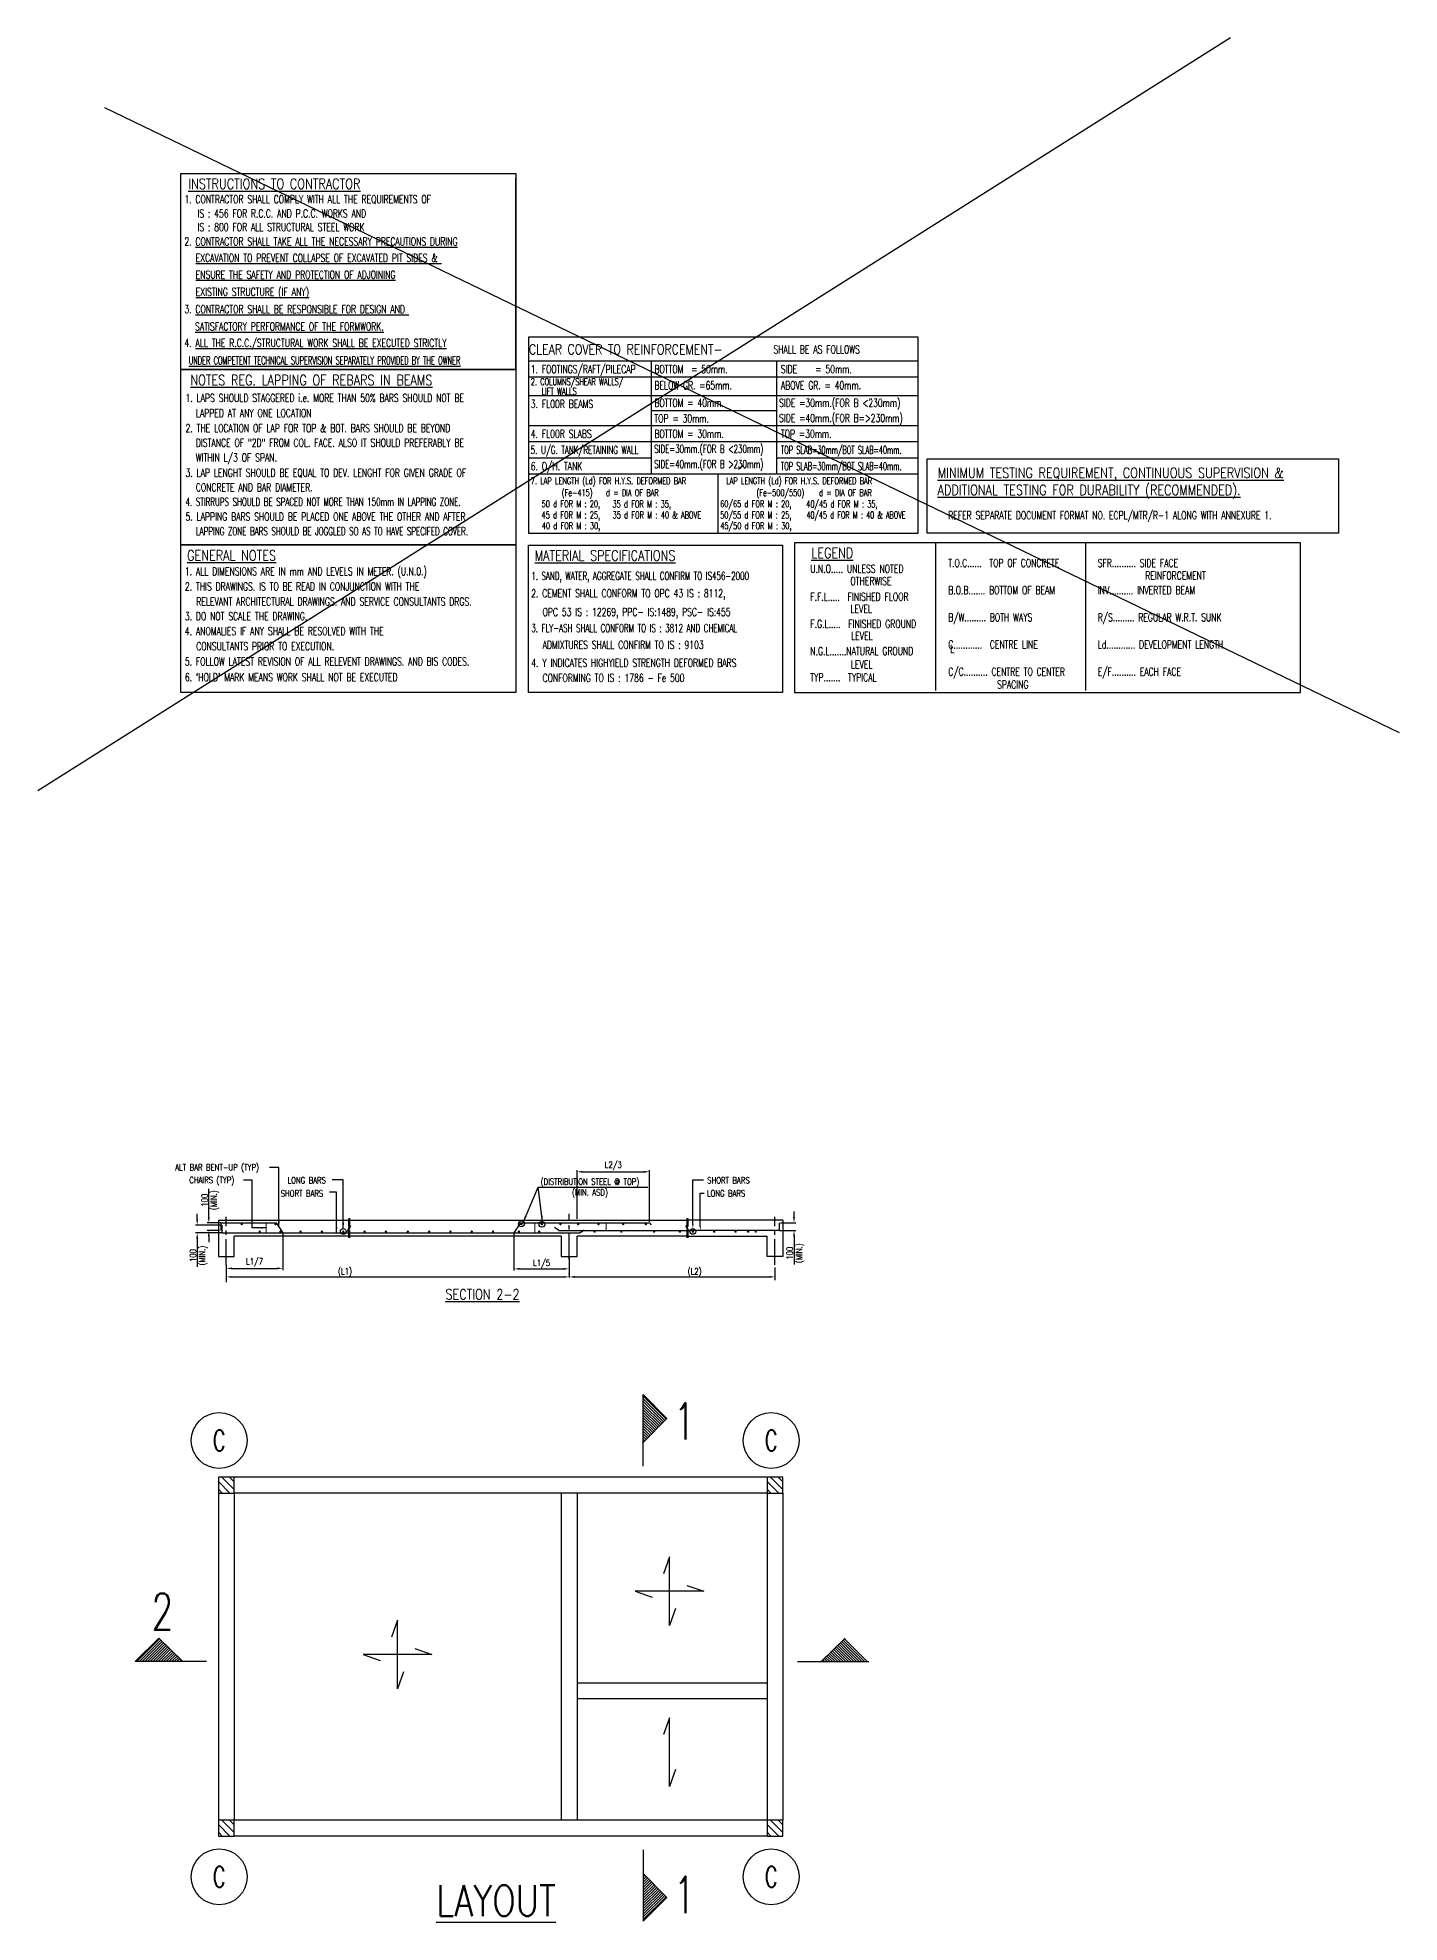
# Model space of a CAD drawing. Extents: x 324505 to 1272425, y -526289 to -156124.
# Drawn here: x 475578 to 535136, y -254843 to -172428 of the extents above; entities that cross this region are included whole.
import ezdxf
from ezdxf.enums import TextEntityAlignment as Align
from ezdxf.lldxf.tags import DXFTag

# ---------------------------------------------------------------- set-up
doc = ezdxf.new("R2010")
doc.units = 0
doc.header["$LTSCALE"] = 500
doc.header["$MEASUREMENT"] = 0
doc.header["$PDMODE"] = 35
doc.header["$PDSIZE"] = -15
doc.linetypes.add('CENTER2', pattern=[1.125, 0.75, -0.125, 0.125, -0.125])
doc.linetypes.add('HIDDEN2', pattern=[0.1875, 0.125, -0.0625])
doc.layers.get('DEFPOINTS').update_dxf_attribs({"color": 4})
for name, color, linetype in [('CENTERLINE', 8, 'CENTER2'), ('DIM', 5, 'Continuous'), ('DIM1', 5, 'Continuous'), ('dimention', 7, 'Continuous'), ('hat', 8, 'Continuous'), ('NO. SECTION', 1, 'Continuous'), ('note t', 2, 'Continuous'), ('notes', 1, 'Continuous'), ('S-BEAM INNER', 4, 'HIDDEN2'), ('S-COLUMN', 1, 'Continuous'), ('S-COLUMN CIRCLE', 9, 'Continuous'), ('S-COLUMN HATCH', 8, 'Continuous'), ('S-COLUMN NO', 2, 'Continuous'), ('S-CONCRET LINE', 4, 'Continuous'), ('S-REINFORCEMENT', 6, 'Continuous'), ('S-SLAB MARK', 3, 'Continuous'), ('S-TEXT-1', 4, 'Continuous'), ('S-TITLE', 6, 'Continuous'), ('TEXT1', 2, 'Continuous'), ('TITLE', 4, 'Continuous'), ('TXT', 4, 'Continuous')]:
    doc.layers.add(name, color=color, linetype=linetype)
doc.layers.add('HEADING-TXT', color=1, linetype='Continuous', lineweight=25)
doc.layers.add('LINE', color=253, linetype='Continuous', lineweight=18)
doc.styles.add('D', font='simplex.shx', dxfattribs={"height": 200})
doc.styles.add('ROMANS', font='simplex.shx', dxfattribs={"width": 0.8, "height": 275, "bigfont": 'bigfont.shx'})
tags = doc.linetypes.add('HIDDEN', pattern=[0.375, 0.25, -0.125]).pattern_tags.tags
tags[6:7] = [DXFTag(74, 4), DXFTag(75, 0), DXFTag(340, '0'), DXFTag(46, 1.0), DXFTag(50, 0.0), DXFTag(44, 0.0), DXFTag(45, 0.0)]
tags[4:5] = [DXFTag(74, 4), DXFTag(75, 0), DXFTag(340, '0'), DXFTag(46, 1.0), DXFTag(50, 0.0), DXFTag(44, 0.0), DXFTag(45, 0.0)]
doc.dimstyles.new('5', dxfattribs={"dimtxt": 250, "dimasz": 250, "dimexe": 60, "dimexo": 60, "dimgap": 150, "dimtad": 1, "dimdec": 0, "dimlfac": 0.2, "dimzin": 0, "dimdsep": 46, "dimtxsty": 'ROMANS', "dimcen": -250, "dimclrd": 5, "dimclre": 5, "dimclrt": 4, "dimadec": 0, "dimazin": 0, "dimtfac": 1, "dimtdec": 0, "dimtix": 1, "dimtofl": 0, "dimtmove": 2, "dimatfit": 3, "dimfxl": 0, "dimtolj": 1, "dimtzin": 0, "dimarcsym": 0})
doc.dimstyles.new('Copy(2) of Standard', dxfattribs={"dimtxt": 300, "dimasz": 250, "dimexe": 75, "dimexo": 50, "dimgap": 50, "dimtad": 1, "dimdec": 0, "dimrnd": 5, "dimzin": 0, "dimdsep": 46, "dimtxsty": 'ROMANS', "dimcen": 0, "dimclrd": 5, "dimclre": 5, "dimclrt": 4, "dimadec": 0, "dimazin": 0, "dimtfac": 1, "dimtdec": 0, "dimtofl": 0, "dimtmove": 0, "dimatfit": 3, "dimfxl": 0, "dimtolj": 1, "dimtzin": 0, "dimarcsym": 0})
doc.dimstyles.new('dim100', dxfattribs={"dimtxt": 250, "dimasz": 250, "dimexe": 200, "dimexo": 200, "dimgap": 100, "dimtad": 1, "dimdec": 0, "dimzin": 0, "dimdsep": 46, "dimtxsty": 'ROMANS', "dimcen": 0, "dimclrd": 5, "dimclre": 5, "dimclrt": 4, "dimadec": 0, "dimazin": 0, "dimtfac": 1, "dimtdec": 0, "dimtix": 1, "dimtofl": 0, "dimtmove": 2, "dimatfit": 3, "dimfxl": 0, "dimtolj": 1, "dimtzin": 0, "dimlwd": -1, "dimlwe": -1, "dimarcsym": 0})
doc.dimstyles.new('INT1', dxfattribs={"dimtxt": 250, "dimasz": 250, "dimexe": 150, "dimexo": 60, "dimgap": 75, "dimtad": 1, "dimdec": 0, "dimzin": 0, "dimdsep": 46, "dimtxsty": 'ROMANS', "dimcen": -250, "dimclrd": 5, "dimclre": 5, "dimclrt": 4, "dimadec": 0, "dimazin": 0, "dimtfac": 1, "dimtdec": 0, "dimtix": 1, "dimtofl": 0, "dimtmove": 2, "dimatfit": 3, "dimfxl": 0, "dimtolj": 1, "dimtzin": 0, "dimarcsym": 0})

# ---------------------------------------------------------------- blocks, each defined once
blk = doc.blocks.new('*D1198')
at = {"layer": 'DEFPOINTS', "color": 0}
for p in [(507826, -226058), (507826, -226619), (498826, -226649)]:
    blk.add_point(p, dxfattribs=at)
at = {"layer": 'DIM', "color": 5, "lineweight": -2}
for p, q in [((498826, -226499), (498826, -226469)), ((499076, -226619), (507576, -226619)), ((507826, -226208), (507826, -226769))]:
    blk.add_line(p, q, dxfattribs=at)
at = {"layer": 'DIM', "color": 5}
for points in [[(499076, -226577), (499076, -226661), (498826, -226619)], [(507576, -226661), (507576, -226577), (507826, -226619)]]:
    blk.add_solid(points, dxfattribs=at)
blk = doc.blocks.new('*D1199')
at = {"layer": 'DEFPOINTS', "color": 0}
for p in [(502340, -222024), (499171, -224131), (502340, -224259)]:
    blk.add_point(p, dxfattribs=at)
at = {"layer": 'TXT', "color": 5, "linetype": 'ByBlock', "lineweight": -2}
for p, q in [((499171, -224081), (499171, -221949)), ((502340, -224209), (502340, -221949))]:
    blk.add_line(p, q, dxfattribs=at)
at = {"layer": 'TXT', "color": 5, "lineweight": -2}
blk.add_line((499421, -222024), (502090, -222024), dxfattribs=at)
at = {"layer": 'TXT', "color": 5}
for points in [[(499421, -221982), (499421, -222065), (499171, -222024)], [(502090, -222065), (502090, -221982), (502340, -222024)]]:
    blk.add_solid(points, dxfattribs=at)
at = {"layer": 'TXT', "color": 4, "insert": (500756, -221764), "char_height": 275, "attachment_point": 5, "style": 'ROMANS'}
blk.add_mtext('\\A1;{L2/3}', dxfattribs=at)
blk = doc.blocks.new('*D1200')
at = {"layer": 'DEFPOINTS', "color": 0}
for p in [(496410, -224691), (498826, -225721), (498826, -226268)]:
    blk.add_point(p, dxfattribs=at)
at = {"layer": 'DIM', "color": 5, "lineweight": -2}
for p, q in [((496410, -224741), (496410, -226343)), ((498826, -225771), (498826, -226343)), ((496660, -226268), (498576, -226268))]:
    blk.add_line(p, q, dxfattribs=at)
at = {"layer": 'DIM', "color": 5}
for points in [[(496660, -226227), (496660, -226310), (496410, -226268)], [(498576, -226310), (498576, -226227), (498826, -226268)]]:
    blk.add_solid(points, dxfattribs=at)
at = {"layer": 'DIM', "color": 4, "insert": (497618, -226049), "char_height": 275, "attachment_point": 5, "style": 'ROMANS'}
blk.add_mtext('\\A1;L1/5', dxfattribs=at)
blk = doc.blocks.new('*D1201')
at = {"layer": 'DEFPOINTS', "color": 0}
for p in [(486300, -224691), (483826, -226090), (486300, -226246)]:
    blk.add_point(p, dxfattribs=at)
at = {"layer": 'DIM', "color": 5, "lineweight": -2}
for p, q in [((486300, -224741), (486300, -226321)), ((483826, -226140), (483826, -226321)), ((484076, -226246), (486050, -226246))]:
    blk.add_line(p, q, dxfattribs=at)
at = {"layer": 'DIM', "color": 5}
for points in [[(484076, -226205), (484076, -226288), (483826, -226246)], [(486050, -226288), (486050, -226205), (486300, -226246)]]:
    blk.add_solid(points, dxfattribs=at)
at = {"layer": 'DIM', "color": 4, "insert": (485063, -225987), "char_height": 275, "attachment_point": 5, "style": 'ROMANS'}
blk.add_mtext('\\A1;{L1/7}', dxfattribs=at)
blk = doc.blocks.new('*D1202')
at = {"layer": 'DEFPOINTS', "color": 0}
for p in [(483065, -224259), (483583, -224594), (483628, -224259)]:
    blk.add_point(p, dxfattribs=at)
at = {"layer": 'TXT', "color": 5, "linetype": 'ByBlock', "lineweight": -2}
for p, q in [((483065, -224009), (483065, -222769)), ((483578, -224259), (482990, -224259)), ((483533, -224594), (482990, -224594)), ((483065, -224844), (483065, -225094))]:
    blk.add_line(p, q, dxfattribs=at)
at = {"layer": 'TXT', "color": 5}
for points in [[(483023, -224009), (483106, -224009), (483065, -224259)], [(483106, -224844), (483023, -224844), (483065, -224594)]]:
    blk.add_solid(points, dxfattribs=at)
at = {"layer": 'TXT', "color": 4, "char_height": 275, "attachment_point": 5, "rotation": 90, "style": 'ROMANS'}
for s, insert in [('\\A1;100', (482877, -223264)), ('(MIN.)', (483324, -223264))]:
    blk.add_mtext(s, dxfattribs=dict(at, insert=insert))
blk = doc.blocks.new('*D1203')
at = {"layer": 'DEFPOINTS', "color": 0}
for p in [(482556, -224691), (483635, -224356), (483680, -224691)]:
    blk.add_point(p, dxfattribs=at)
at = {"layer": 'DIM', "color": 5, "lineweight": -2}
for p, q in [((482556, -224106), (482556, -223856)), ((483585, -224356), (482481, -224356)), ((483630, -224691), (482481, -224691)), ((482556, -224941), (482556, -226181))]:
    blk.add_line(p, q, dxfattribs=at)
at = {"layer": 'DIM', "color": 5}
for points in [[(482515, -224106), (482598, -224106), (482556, -224356)], [(482598, -224941), (482515, -224941), (482556, -224691)]]:
    blk.add_solid(points, dxfattribs=at)
at = {"layer": 'DIM', "color": 4, "char_height": 275, "attachment_point": 5, "rotation": 90, "style": 'ROMANS'}
for s, insert in [('\\A1;100', (482369, -225686)), ('(MIN.)', (482816, -225686))]:
    blk.add_mtext(s, dxfattribs=dict(at, insert=insert))
blk = doc.blocks.new('*D1204')
at = {"layer": 'DEFPOINTS', "color": 0}
for p in [(507972, -224588), (508018, -224253), (508660, -224588)]:
    blk.add_point(p, dxfattribs=at)
at = {"layer": 'DIM', "color": 5, "lineweight": -2}
for p, q in [((508660, -224003), (508660, -223753)), ((508022, -224588), (508735, -224588)), ((508068, -224253), (508735, -224253)), ((508660, -224838), (508660, -226078))]:
    blk.add_line(p, q, dxfattribs=at)
at = {"layer": 'DIM', "color": 5}
for points in [[(508618, -224003), (508702, -224003), (508660, -224253)], [(508702, -224838), (508618, -224838), (508660, -224588)]]:
    blk.add_solid(points, dxfattribs=at)
at = {"layer": 'DIM', "color": 4, "char_height": 275, "attachment_point": 5, "rotation": 90, "style": 'ROMANS'}
for s, insert in [('\\A1;100', (508473, -225583)), ('(MIN.)', (508920, -225583))]:
    blk.add_mtext(s, dxfattribs=dict(at, insert=insert))

msp = doc.modelspace()

# ---------------------------------------------------------------- hatches: boundary and pattern name
at = {"layer": 'NO. SECTION', "ltscale": 5}
h = msp.add_hatch(dxfattribs=at)
h.set_pattern_fill('ANSI31', color=256, scale=662.042741, angle=90, style=0)
h.set_pattern_definition([(315, (495002.66, 43930.205), (58.516864, 58.516864), [])])
h.paths.add_polyline_path([(503090.109, -232811.904), (502064.332, -231767.942), (502064.332, -233855.867)])
h = msp.add_hatch(dxfattribs=at)
h.set_pattern_fill('ANSI31', color=256, scale=662.042741, angle=180, style=0)
h.set_pattern_definition([(45, (204138.03, -250503.87), (-58.516864, 58.516864), [])])
h.paths.add_polyline_path([(480880.138, -242416.421), (479836.175, -243442.197), (481924.1, -243442.197)])
h = msp.add_hatch(dxfattribs=at)
h.set_pattern_fill('ANSI31', color=256, scale=662.042741, angle=360, style=0)
h.set_pattern_definition([(135, (787636.6, -250503.87), (58.516864, 58.516864), [])])
h.paths.add_polyline_path([(510894.489, -242416.421), (511938.452, -243442.197), (509850.526, -243442.197)])
h = msp.add_hatch(dxfattribs=at)
h.set_pattern_fill('ANSI31', color=256, scale=662.042741, angle=270, style=0)
h.set_pattern_definition([(45, (495002.66, -530498.13), (58.516864, -58.516864), [])])
h.paths.add_polyline_path([(503090.109, -253756.019), (502064.332, -254799.982), (502064.332, -252712.056)])
at = {"layer": 'S-COLUMN HATCH'}
h = msp.add_hatch(dxfattribs=at)
h.set_pattern_fill('ANSI31', color=256, scale=75, angle=270, style=0)
h.set_pattern_definition([(315, (409878.6, 3388.93), (168.3798, 168.3798), [])])
h.paths.add_polyline_path([(483481.457, -236070.557), (483481.457, -235380.557), (484171.457, -235380.557), (484171.457, -236070.557)])
h = msp.add_hatch(dxfattribs=at)
h.set_pattern_fill('ANSI31', color=256, scale=75, angle=270, style=0)
h.set_pattern_definition([(315, (433878.6, 3388.93), (168.3798, 168.3798), [])])
h.paths.add_polyline_path([(507481.457, -236070.557), (507481.457, -235380.557), (508171.457, -235380.557), (508171.457, -236070.557)])
h = msp.add_hatch(dxfattribs=at)
h.set_pattern_fill('ANSI31', color=256, scale=75, angle=270, style=0)
h.set_pattern_definition([(315, (409878.6, -11611.07), (168.3798, 168.3798), [])])
h.paths.add_polyline_path([(483481.457, -251070.557), (483481.457, -250380.557), (484171.457, -250380.557), (484171.457, -251070.557)])
h = msp.add_hatch(dxfattribs=at)
h.set_pattern_fill('ANSI31', color=256, scale=75, angle=270, style=0)
h.set_pattern_definition([(315, (433878.6, -11611.07), (168.3798, 168.3798), [])])
h.paths.add_polyline_path([(507481.457, -251070.557), (507481.457, -250380.557), (508171.457, -250380.557), (508171.457, -251070.557)])

# ---------------------------------------------------------------- linework, layer by layer
at = {"layer": 'CENTERLINE', "ltscale": 3}
for p, q in [((483826.457, -226094.108, 0), (483826.457, -223989.385, 0)), ((498826.457, -225861.183, 0), (498826.457, -223863.901, 0)), ((507826.457, -226094.108, 0), (507826.457, -223989.385, 0))]:
    msp.add_line(p, q, dxfattribs=at)
at = {"layer": 'DIM', "color": 5}
for p, q in [((504234.522, -222369.469, 0), (504704.692, -222369.469, 0)), ((504559.901, -222962.106, 0), (504727.46, -222962.106, 0))]:
    msp.add_line(p, q, dxfattribs=at)
at = {"layer": 'DIM'}
for p, q in [((504234.522, -224323.136, 0), (504234.522, -222369.469, 0)), ((504559.901, -224405.091, 0), (504559.901, -222962.106, 0)), ((484052.385, -226619.025, 0), (498600.529, -226619.025, 0)), ((498826.457, -226108.76, 0), (498826.457, -226649.11, 0))]:
    msp.add_line(p, q, dxfattribs=at)
at = {"layer": 'DIM', "color": 8, "elevation": 0}
for points in [[(489166.846, -224057.76), (489166.846, -224410.848), (489207.516, -224410.848), (489127.824, -224616.536), (489166.846, -224616.536), (489166.846, -224913.76)], [(489213.346, -224057.711), (489213.346, -224381.348), (489254.016, -224381.348), (489174.324, -224587.036), (489213.346, -224587.036), (489213.346, -224913.527)], [(503965.746, -224057.711), (503965.746, -224381.348), (503925.076, -224381.348), (504004.767, -224587.036), (503965.746, -224587.036), (503965.746, -224913.527)], [(504012.246, -224057.76), (504012.246, -224410.848), (503971.576, -224410.848), (504051.267, -224616.536), (504012.246, -224616.536), (504012.246, -224913.76)]]:
    msp.add_lwpolyline(points, dxfattribs=at)
at = {"layer": 'DIM'}
msp.add_solid([(498600.529, -226581.363, 0), (498600.529, -226656.672, 0), (498826.457, -226619.025, 0)], dxfattribs=at)
at = {"layer": 'DIM1', "color": 7}
msp.add_line((496495.263, -186933.124), (496495.263, -178559.295), dxfattribs=at)
for points in [[(481842.523, -178359.899), (496495.263, -178359.899), (496495.263, -186933.124), (481842.523, -186933.124)], [(481842.523, -186933.124), (496495.263, -186933.124), (496495.263, -194609.092), (481842.523, -194609.092)], [(514490.722, -190846.142), (532479.576, -190846.142), (532479.576, -194094.105), (514490.722, -194094.105)], [(481842.523, -194609.092), (496495.263, -194609.092), (496495.263, -201064.683), (481842.523, -201064.683)], [(497043.263, -194614.105), (508154.44, -194614.105), (508154.44, -201064.683), (497043.263, -201064.683)], [(530808.926, -194523.556), (508673.94, -194523.556), (508673.94, -201064.683), (530808.926, -201064.683)]]:
    msp.add_lwpolyline(points, close=True, dxfattribs=at)
at = {"layer": 'dimention', "color": 5, "linetype": 'ByBlock'}
msp.add_line((483826.457, -226094.108, 0), (483826.457, -226844.94, 0), dxfattribs=at)
at = {"layer": 'dimention', "color": 5}
for points in [[(504264.569, -224323.136, 0), (504204.487, -224323.136, 0), (504234.522, -224503.395, 0)], [(504589.945, -224407.577, 0), (504529.855, -224407.577, 0), (504559.901, -224587.844, 0)]]:
    msp.add_solid(points, dxfattribs=at)
at = {"layer": 'dimention', "color": 5, "linetype": 'ByBlock'}
msp.add_solid([(484052.385, -226581.363, 0), (484052.385, -226656.672, 0), (483826.457, -226619.025, 0)], dxfattribs=at)
at = {"layer": 'hat'}
for centre in [(488944.57, -224629.832, 0), (496737.792, -224296.769, 0), (497634.704, -224320.155, 0), (504234.522, -224629.832, 0)]:
    msp.add_circle(centre, 126.431, dxfattribs=at)
at = {"layer": 'LINE'}
for p, q in [((485575.825, -224259.361, 0), (485575.825, -224690.77, 0)), ((497317.251, -224259.361, 0), (497317.251, -224690.77, 0)), ((500450.465, -224259.361, 0), (500450.465, -224584.677, 0))]:
    msp.add_line(p, q, dxfattribs=at)
at = {"layer": 'NO. SECTION'}
for p, q in [((502064.332, -234889.316, 0), (502064.332, -231767.942, 0)), ((502064.332, -231767.942, 0), (503090.109, -232811.904, 0)), ((502064.332, -233855.867, 0), (503090.109, -232811.904, 0)), ((479836.175, -243442.197, 0), (480880.138, -242416.421, 0)), ((481924.1, -243442.197, 0), (480880.138, -242416.421, 0)), ((509850.526, -243442.197, 0), (510894.489, -242416.421, 0)), ((482957.549, -243442.197, 0), (479836.175, -243442.197, 0)), ((508817.077, -243442.197, 0), (511938.452, -243442.197, 0)), ((502064.332, -251678.607, 0), (502064.332, -254799.982, 0)), ((502064.332, -252712.056, 0), (503090.109, -253756.019, 0)), ((502064.332, -254799.982, 0), (503090.109, -253756.019, 0))]:
    msp.add_line(p, q, dxfattribs=at)
at = {"layer": 'notes', "color": 4}
msp.add_line((506235.752, -191296.684), (506415.246, -191130.932), dxfattribs=at)
at = {"layer": 'S-BEAM INNER', "linetype": 'Continuous'}
for p, q in [((507481.457, -235380.557, 0), (484171.457, -235380.557, 0)), ((483481.457, -236070.557, 0), (483481.457, -250380.557, 0)), ((508171.457, -236070.557, 0), (508171.457, -250380.557, 0)), ((507481.457, -251070.557, 0), (484171.457, -251070.557, 0))]:
    msp.add_line(p, q, dxfattribs=at)
at = {"layer": 'S-BEAM INNER', "linetype": 'HIDDEN'}
for p, q in [((484171.457, -236070.557, 0), (484171.457, -250380.557, 0)), ((507481.457, -236070.557, 0), (484171.457, -236070.557, 0)), ((498481.457, -236070.557, 0), (498481.457, -250380.557, 0)), ((499171.457, -236070.557, 0), (499171.457, -250380.557, 0)), ((507481.457, -236070.557, 0), (507481.457, -250380.557, 0)), ((507481.457, -244380.557, 0), (499171.457, -244380.557, 0)), ((507481.457, -245070.557, 0), (499171.457, -245070.557, 0)), ((507481.457, -250380.557, 0), (484171.457, -250380.557, 0))]:
    msp.add_line(p, q, dxfattribs=at)
at = {"layer": 'S-COLUMN', "elevation": 0}
for points in [[(484171.457, -236070.557), (484171.457, -235380.557), (483481.457, -235380.557), (483481.457, -236070.557)], [(508171.457, -236070.557), (508171.457, -235380.557), (507481.457, -235380.557), (507481.457, -236070.557)], [(484171.457, -251070.557), (484171.457, -250380.557), (483481.457, -250380.557), (483481.457, -251070.557)], [(508171.457, -251070.557), (508171.457, -250380.557), (507481.457, -250380.557), (507481.457, -251070.557)]]:
    msp.add_lwpolyline(points, close=True, dxfattribs=at)
at = {"layer": 'S-COLUMN CIRCLE'}
for centre in [(483518.528, -233773.021, 0), (483518.528, -233773.021, 0), (507661.198, -233773.021, 0), (507661.198, -233773.021, 0), (483518.528, -252854.321, 0), (483518.528, -252854.321, 0), (507661.198, -252854.321, 0), (507661.198, -252854.321, 0)]:
    msp.add_circle(centre, 1222.576, dxfattribs=at)
at = {"layer": 'S-CONCRET LINE'}
for p, q in [((527754.569, -172427.533), (475578.328, -205355.897)), ((478505.288, -175478.811), (535135.598, -202813.166))]:
    msp.add_line(p, q, dxfattribs=at)
at = {"layer": 'S-CONCRET LINE', "color": 130}
for p, q in [((483481.457, -224131.061, 0), (489166.846, -224131.061, 0)), ((483481.457, -224131.061, 0), (483481.457, -225720.705, 0)), ((489213.346, -224131.061, 0), (503965.746, -224131.061, 0)), ((508171.457, -224131.061, 0), (504012.246, -224131.061, 0)), ((508171.457, -224131.061, 0), (508171.457, -225720.705, 0)), ((484171.457, -225720.705, 0), (484171.457, -224832.376, 0)), ((489166.846, -224832.376, 0), (484171.457, -224832.376, 0)), ((498481.457, -224832.376, 0), (489213.346, -224832.376, 0)), ((498481.457, -224832.376, 0), (498481.457, -225720.705, 0)), ((503965.746, -224832.376, 0), (499171.457, -224832.376, 0)), ((499171.457, -225720.705, 0), (499171.457, -224832.376, 0)), ((504012.246, -224832.376, 0), (507481.457, -224832.376, 0)), ((507481.457, -225720.705, 0), (507481.457, -224832.376, 0)), ((483481.457, -225720.705, 0), (484171.457, -225720.705, 0)), ((498481.457, -225720.705, 0), (499171.457, -225720.705, 0)), ((508171.457, -225720.705, 0), (507481.457, -225720.705, 0))]:
    msp.add_line(p, q, dxfattribs=at)
at = {"layer": 'S-REINFORCEMENT'}
for p, q in [((483583.065, -224259.361, 0), (486009.187, -224259.361, 0)), ((483583.065, -224259.361, 0), (483583.065, -224594.252, 0)), ((483635.353, -224355.875, 0), (483635.353, -224690.77, 0)), ((483635.353, -224690.77, 0), (489166.846, -224690.77, 0)), ((486009.187, -224259.361, 0), (486299.891, -224690.77, 0)), ((489213.346, -224690.77, 0), (499293.968, -224690.77, 0)), ((496700.97, -224259.361, 0), (496410.273, -224690.77, 0)), ((496700.97, -224259.361, 0), (502339.768, -224259.361, 0)), ((498369.526, -224584.677, 0), (503965.746, -224584.677, 0)), ((502339.768, -224259.361, 0), (502415.853, -224340.886, 0)), ((508017.561, -224587.844, 0), (504040.151, -224587.844, 0)), ((508017.561, -224252.949, 0), (508017.561, -224587.844, 0))]:
    msp.add_line(p, q, dxfattribs=at)
at = {"layer": 'S-REINFORCEMENT', "linetype": 'ByBlock', "ltscale": 6}
for p, q in [((498378.9, -224591.132, 0), (498188.938, -224460.343, 0)), ((499293.968, -224690.77, 0), (499483.929, -224559.981, 0))]:
    msp.add_line(p, q, dxfattribs=at)
at = {"layer": 'S-REINFORCEMENT', "const_width": 50.698, "elevation": 0}
for points in [[(484475.889, -224310.177, 1), (484526.58, -224310.177, 1)], [(485263.377, -224638.889, 1), (485314.068, -224638.889, 1)], [(485951.733, -224310.271, 1), (486002.425, -224310.271, 1)], [(486221.365, -224638.889, -1), (486170.661, -224638.889, -1)], [(487101.408, -224638.889, -1), (487050.705, -224638.889, -1)], [(488036.685, -224638.889, -1), (487985.981, -224638.889, -1)], [(488971.961, -224638.889, -1), (488921.257, -224638.889, -1)], [(489852.991, -224638.889, 1), (489903.683, -224638.889, 1)], [(490784.72, -224638.889, 1), (490835.411, -224638.889, 1)], [(491741.793, -224638.889, 1), (491792.485, -224638.889, 1)], [(492673.522, -224638.889, 1), (492724.213, -224638.889, 1)], [(493605.25, -224638.889, 1), (493655.941, -224638.889, 1)], [(494536.978, -224638.889, 1), (494587.669, -224638.889, 1)], [(495468.706, -224638.889, 1), (495519.398, -224638.889, 1)], [(496603.022, -224638.889, 1), (496653.714, -224638.889, 1)], [(496709.718, -224311.072, 1), (496760.419, -224311.072, 1)], [(497490.167, -224638.889, 1), (497540.867, -224638.889, 1)], [(497600.869, -224310.572, 1), (497651.561, -224310.572, 1)], [(498416.282, -224310.572, 1), (498466.974, -224310.572, 1)], [(499244.384, -224310.572, -1), (499193.693, -224310.572, -1)], [(499911.374, -224636.403, 1), (499962.066, -224636.403, 1)], [(500131.035, -224311.072, -1), (500080.335, -224311.072, -1)], [(501080.796, -224639.891, 1), (501131.487, -224639.891, 1)], [(501213.535, -224311.072, -1), (501162.835, -224311.072, -1)], [(502151.922, -224313.572, 1), (502202.614, -224313.572, 1)], [(502515.305, -224639.891, 1), (502565.997, -224639.891, 1)], [(503643.294, -224639.891, 1), (503693.986, -224639.891, 1)], [(504207.131, -224638.889, 1), (504257.834, -224638.889, 1)], [(505142.407, -224638.889, 1), (505193.111, -224638.889, 1)], [(506077.683, -224638.889, 1), (506128.387, -224638.889, 1)], [(506682.04, -224638.889, -1), (506631.348, -224638.889, -1)], [(506957.727, -224638.889, 1), (507008.431, -224638.889, 1)]]:
    msp.add_lwpolyline(points, format="xyb", close=True, dxfattribs=at)
at = {"layer": 'S-SLAB MARK', "elevation": 0}
for points in [[(503470.285, -241127.156), (503213.223, -241864.444), (503213.223, -238864.444), (502956.161, -239601.732)], [(503975.935, -240107.382), (504713.223, -240364.444), (501713.223, -240364.444), (502450.511, -240621.506)], [(491574.604, -243894.057), (491317.542, -244631.345), (491317.542, -241631.345), (491060.48, -242368.633)], [(492080.254, -242874.283), (492817.542, -243131.345), (489817.542, -243131.345), (490554.83, -243388.407)], [(503470.285, -248162.618), (503213.223, -248899.906), (503213.223, -245899.906), (502956.161, -246637.195)]]:
    msp.add_lwpolyline(points, dxfattribs=at)
at = {"layer": 'TEXT1', "color": 5}
for p, q in [((514084.11, -187276.664), (497043.263, -187276.664)), ((514084.11, -188090.987), (497043.263, -188090.987)), ((514084.11, -188090.987), (497043.263, -188090.987)), ((514084.11, -189397.131), (497043.263, -189397.131)), ((507906.898, -188744.059), (502421.755, -188744.059)), ((514084.11, -190103.954), (497043.263, -190103.954)), ((514084.11, -190103.954), (497043.263, -190103.954)), ((502421.755, -190810.776), (497043.263, -190810.776)), ((514084.11, -190810.776), (507906.898, -190810.776)), ((514084.11, -191517.599), (497043.263, -191517.599))]:
    msp.add_line(p, q, dxfattribs=at)
at = {"layer": 'TITLE', "color": 0}
for p, q in [((514084.11, -186569.842), (497043.263, -186569.842)), ((502421.755, -191517.599), (502421.755, -186569.842)), ((507906.898, -191517.599), (507906.898, -186569.842)), ((505343.548, -194094.406), (505343.548, -191517.599)), ((514865.917, -200974.918), (514865.917, -194523.556)), ((521420.281, -200974.918), (521420.281, -194523.556))]:
    msp.add_line(p, q, dxfattribs=at)
msp.add_lwpolyline([(514084.11, -185521.482), (497043.263, -185521.482), (497043.263, -194094.105), (514084.11, -194094.105)], close=True, dxfattribs=at)

# ---------------------------------------------------------------- texts
at = {"layer": 'HEADING-TXT', "color": 6, "style": 'ROMANS', "width": 0.8}
for s, p in [('%%UINSTRUCTIONS TO CONTRACTOR', (482164.874, -179045.725)), ('%%UNOTES REG. LAPPING OF REBARS IN BEAMS', (482257.04, -187627.489)), ('%%UGENERAL NOTES', (482116.018, -195294.918)), ('%%UMATERIAL SPECIFICATIONS', (497316.672, -195299.931)), ('%%ULEGEND', (509417.024, -195183.563))]:
    msp.add_text(s, height=450, dxfattribs=at).set_placement(p)
at = {"layer": 'HEADING-TXT', "color": 6, "insert": (514941.962, -191231.756), "char_height": 450, "width": 17026.77881, "attachment_point": 1, "style": 'ROMANS'}
msp.add_mtext('{\\LMINIMUM TESTING REQUIREMENT, CONTINUOUS \\Fsimplex.shx,bigfont.shx;SUPERVISION & ADDITIONAL TESTING \\Fsimplex.shx,bigfont.shx;FOR DURABILITY (RECOMMENDED).}', dxfattribs=at)
at = {"layer": 'NO. SECTION', "style": 'ROMANS', "width": 0.7}
for s, p in [('1', (503867.345, -232929.433, 0)), ('2', (481031.286, -241257.632, 0)), ('1', (503867.345, -253638.49, 0))]:
    msp.add_text(s, height=1600, dxfattribs=at).set_placement(p, align=Align.MIDDLE)
at = {"layer": 'note t', "style": 'D', "width": 0.8}
msp.add_text(' CLEAR COVER TO REINFORCEMENT- ', height=440, dxfattribs=at).set_placement((496823.702, -186277.337))
at = {"layer": 'notes', "color": 4, "style": 'ROMANS'}
for s, height, width, p in [('1. CONTRACTOR SHALL COMPLY WITH ALL THE REQUIREMENTS OF ', 350, 0.7, (481996.34, -179665.515)), ('  IS : 456 FOR R.C.C. AND P.C.C. WORKS AND', 350, 0.7, (482228.458, -180290.778)), ('2. %%UCONTRACTOR SHALL TAKE ALL THE NECESSARY PRECAUTIONS DURING', 350, 0.7, (481996.34, -181515.68)), ('  IS : 800 FOR ALL STRUCTURAL STEEL WORK', 350, 0.7, (482228.458, -180885.544)), ('%%UEXCAVATION TO PREVENT COLLAPSE OF EXCAVATED PIT SIDES & ', 350, 0.7, (482490.115, -182230.667)), ('%%UENSURE THE SAFETY AND PROTECTION OF ADJOINING', 350, 0.7, (482490.115, -182966.289)), ('%%UEXISTING STRUCTURE (IF ANY)', 350, 0.7, (482490.115, -183718.88)), ('3. %%UCONTRACTOR SHALL BE RESPONSIBLE FOR DESIGN AND ', 350, 0.7, (481996.34, -184474.755)), ('%%uSATISFACTORY PERFORMANCE OF THE FORMWORK.', 350, 0.7, (482461.349, -185230.324)), ('4. %%UALL THE R.C.C./STRUCTURAL WORK SHALL BE EXECUTED STRICTLY', 350, 0.7, (481996.34, -185953.099)), ('SHALL BE AS FOLLOWS', 350, 0.7, (507759.101, -186234.716)), ('%%UUNDER COMPETENT TECHNICAL SUPERVISION SEPARATELY PROVIDED BY THE OWNER', 350, 0.6, (482185.641, -186716.378)), ('1. LAPS SHOULD STAGGERED i.e. MORE THAN 50%%% BARS SHOULD NOT BE ', 350, 0.7, (482044.851, -188357.552)), ('LAPPED AT ANY ONE LOCATION', 350, 0.7, (482495.965, -189018.711)), ('2. THE LOCATION OF LAP FOR TOP & BOT. BARS SHOULD BE BEYOND ', 350, 0.7, (482044.851, -189677.315)), ('DISTANCE OF "2D" FROM COL. FACE. ALSO IT SHOULD PREFERABLY BE ', 350, 0.7, (482495.965, -190315.59)), ('WITHIN L/3 OF SPAN.', 350, 0.7, (482495.965, -190964.598)), ('3. LAP LENGHT SHOULD BE EQUAL TO DEV. LENGHT FOR GIVEN GRADE OF ', 350, 0.7, (482044.851, -191628.443)), ('CONCRETE AND BAR DIAMETER.', 350, 0.7, (482495.965, -192266.718)), ('4. STIRRUPS SHOULD BE SPACED NOT MORE THAN 150mm IN LAPPING ZONE.', 350, 0.65, (482044.851, -192899.563)), ('50 d FOR M : 20,', 300, 0.7, (497623.219, -192963.138, -226772.484)), ('35 d FOR M : 35,', 300, 0.7, (500719.94, -192965.668, -226772.484)), ('60/65 d FOR M : 20,', 300, 0.7, (505432.207, -192963.138, -226772.484)), ('40/45 d FOR M : 35,', 300, 0.7, (509196.936, -192965.668, -226772.484)), ('5. LAPPING BARS SHOULD BE PLACED ONE ABOVE THE OTHER AND AFTER ', 350, 0.7, (482044.851, -193547.337)), ('45 d FOR M : 25,', 300, 0.7, (497621.733, -193454.642, -226772.484)), ('40 d FOR M : 30,', 300, 0.7, (497628.02, -193923.771, -226772.484)), ('35 d FOR M : 40 & ABOVE', 300, 0.7, (500725.867, -193451.736, -226772.484)), ('50/55 d FOR M : 25,', 300, 0.7, (505430.721, -193454.642, -226772.484)), ('45/50 d FOR M : 30,', 300, 0.7, (505437.008, -193923.771, -226772.484)), ('40/45 d FOR M : 40 & ABOVE', 300, 0.65, (509202.864, -193451.736, -226772.484)), ('REFER SEPARATE DOCUMENT FORMAT NO. ECPL/MTR/R-1 ALONG WITH ANNEXURE 1.', 350, 0.7, (515403.225, -193488.289)), ('LAPPING ZONE BARS SHOULD BE JOGGLED SO AS TO HAVE SPECIFED COVER.', 350, 0.65, (482495.965, -194185.612)), ('T.O.C......  TOP OF CONCRETE', 350, 0.7, (515407.576, -195574.956)), ('SFR.......... SIDE FACE', 350, 0.7, (521944.269, -195574.956)), ('1. ALL DIMENSIONS ARE IN mm AND LEVELS IN METER. (U.N.0.)', 350, 0.7, (482016.043, -195940.983)), ('1. SAND, WATER, AGGREGATE SHALL CONFIRM TO IS456-2000', 350, 0.65, (497166.039, -196138.555)), ('U.N.O..... UNLESS NOTED', 350, 0.7, (509373.433, -195824.465)), ('OTHERWISE', 350, 0.7, (511127.616, -196367.392)), ('REINFORCEMENT', 350, 0.7, (524023.718, -196126.176)), ('2. THIS DRAWINGS. IS TO BE READ IN CONJUNCTION WITH THE', 350, 0.7, (482016.043, -196602.911)), ('RELEVANT ARCHITECTURAL DRAWINGS. AND SERVICE CONSULTANTS DRGS.', 350, 0.7, (482514.519, -197262.282)), ('2. CEMENT SHALL CONFORM TO OPC 43 IS : 8112,', 350, 0.7, (497166.039, -196899.096)), ('F.F.L.....  FINISHED FLOOR', 350, 0.7, (509373.433, -197050.095)), ('B.O.B....... BOTTOM OF BEAM', 350, 0.7, (515407.576, -196763.125)), ('INV.......... INVERTED BEAM', 350, 0.7, (521944.269, -196763.125)), ('3. DO NOT SCALE THE DRAWING. ', 350, 0.7, (482016.043, -197901.301)), ('OPC 53 IS : 12269, PPC- IS:1489, PSC- IS:455  ', 350, 0.7, (497663.324, -197718.303)), ('LEVEL', 350, 0.7, (511128.001, -197583.845)), ('B/W......... BOTH WAYS', 350, 0.7, (515407.576, -197951.293)), ('R/S......... REGULAR W.R.T. SUNK', 350, 0.7, (521944.269, -197951.293)), ('4. ANOMALIES IF ANY SHALL BE RESOLVED WITH THE', 350, 0.7, (482016.043, -198551.065)), ('3. FLY-ASH SHALL CONFORM TO IS : 3812 AND CHEMICAL ', 350, 0.65, (497166.039, -198420.178)), ('F.G.L.....  FINISHED GROUND', 350, 0.7, (509373.433, -198238.263)), ('LEVEL', 350, 0.7, (511159.808, -198755.207)), ('CONSULTANTS PRIOR TO EXECUTION.', 350, 0.7, (482514.519, -199215.683)), ('ADMIXTURES SHALL CONFIRM TO IS : 9103', 350, 0.7, (497663.324, -199153.859)), ('N.G.L.......NATURAL GROUND', 350, 0.7, (509373.433, -199426.431)), ('C............  CENTRE LINE', 350, 0.7, (515407.576, -199139.462)), ('L', 350, 0.7, (515491.216, -199328.509)), ('Ld............ DEVELOPMENT LENGTH', 350, 0.7, (521944.269, -199139.462)), ('5. FOLLOW LATEST REVISION OF ALL RELEVENT DRAWINGS. AND BIS CODES.', 350, 0.7, (482016.043, -199882.511)), ("6. `HOLD' MARK MEANS WORK SHALL NOT BE EXECUTED", 350, 0.7, (482016.043, -200572.12)), ('4. Y INDICATES HIGHYIELD STRENGTH DEFORMED BARS', 350, 0.7, (497166.039, -199941.26)), ('CONFORMING TO IS : 1786 - Fe 500', 350, 0.7, (497663.324, -200601.432)), ('TYP.......  TYPICAL', 350, 0.7, (509373.433, -200574.877)), ('LEVEL', 350, 0.7, (511148.796, -200009.453)), ('C/C.......... CENTRE TO CENTER', 350, 0.7, (515407.576, -200327.63)), ('E/F.......... EACH FACE', 350, 0.7, (521944.269, -200327.63)), ('SPACING', 350, 0.7, (517541.722, -200888.036))]:
    msp.add_text(s, height=height, dxfattribs=dict(at, width=width)).set_placement(p)
for s, height, width, p in [('1. FOOTINGS/RAFT/PILECAP', 350, 0.7, (497144.94, -186923.253)), ('BOTTOM  = 50mm.', 350, 0.7, (502553.615, -186923.253)), ('SIDE    = 50mm.', 350, 0.7, (508087.059, -186923.253)), ('2. COLUMNS/SHEAR WALLS/', 300, 0.7, (497144.94, -187474.076)), ('LIFT WALLS', 300, 0.7, (497618.94, -187890.076)), ('BELOW GR. =65mm.', 350, 0.7, (502553.615, -187630.076)), ('ABOVE GR. = 40mm.', 350, 0.7, (508087.059, -187630.076)), ('3. FL00R BEAMS ', 350, 0.7, (497144.94, -188444.398)), ('BOTTOM = 40mm.', 350, 0.7, (502553.615, -188397.148)), ('SIDE =30mm.(FOR B <230mm)', 350, 0.7, (508002.92, -188398.898)), ('TOP = 30mm.', 350, 0.7, (502553.615, -189075.97)), ('SIDE =40mm.(FOR B=>230mm)', 350, 0.7, (508002.92, -189058.72)), ('5. U/G. TANK/RETAINING WALL', 350, 0.65, (497144.94, -190457.365)), ('4. FL00R SLABS ', 350, 0.7, (497144.94, -189750.543)), ('SIDE=30mm.(FOR B <230mm)', 350, 0.65, (502545.115, -190411.865)), ('BOTTOM = 30mm.', 350, 0.7, (502553.615, -189750.543)), ('TOP SLAB=30mm/BOT SLAB=40mm.', 350, 0.6, (508087.059, -190457.365)), ('TOP =30mm.', 350, 0.7, (508087.059, -189750.543)), ('6. O/H. TANK', 350, 0.7, (497144.94, -191164.187)), ('SIDE=40mm.(FOR B >230mm)', 350, 0.65, (502545.115, -191071.687)), ('TOP SLAB=30mm/BOT SLAB=40mm.', 350, 0.6, (508087.059, -191164.187)), ('7. LAP LENGTH (Ld) FOR H.Y.S. DEFORMED BAR', 300, 0.7, (497144.94, -191808.51)), ('LAP LENGTH (Ld) FOR H.Y.S. DEFORMED BAR', 300, 0.7, (505693.742, -191808.51)), ('(Fe-415)   d = DIA OF BAR', 300, 0.7, (498499.818, -192328.51)), ('(Fe-500/550)   d = DIA OF BAR', 300, 0.7, (507020.242, -192328.51))]:
    msp.add_text(s, height=height, dxfattribs=dict(at, width=width)).set_placement(p, align=Align.MIDDLE_LEFT)
at = {"layer": 'S-COLUMN NO', "style": 'ROMANS', "width": 0.7}
for p in [(483518.528, -233773.021, 0), (507661.198, -233773.021, 0), (483518.528, -252854.321, 0), (507661.198, -252854.321, 0)]:
    msp.add_text('C', height=900, dxfattribs=at).set_placement(p, align=Align.MIDDLE)
at = {"layer": 'S-TEXT-1', "linetype": 'ByBlock', "style": 'ROMANS', "width": 0.8}
for s, p in [('ALT BAR BENT-UP (TYP)', (483425.647, -221843.222, 0)), ('(DISTRIBUTION STEEL @ TOP)', (499735.25, -222476.482, 0)), ('(MIN. ASD)', (499735.25, -222944.119, 0)), (' (L1)', (488943.074, -226390.431, 0)), (' (L2)', (504236.017, -226390.431, 0))]:
    msp.add_text(s, height=275, dxfattribs=at).set_placement(p, align=Align.MIDDLE)
for s, p in [('CHAIRS (TYP)', (482209.056, -222386.096, 0)), ('LONG BARS', (486508.029, -222393.201, 0)), ('SHORT BARS', (504862.872, -222393.201, 0)), ('SHORT BARS', (486209.133, -222970.478, 0)), ('LONG BARS', (504849.356, -222970.478, 0))]:
    msp.add_text(s, height=275, dxfattribs=at).set_placement(p, align=Align.MIDDLE_LEFT)
at = {"layer": 'S-TITLE', "style": 'ROMANS', "width": 0.8}
for s, height, p in [('%%USECTION 2-2', 450, (495037.119, -227381.327, 0)), ('%%ULAYOUT', 1350, (495628.98, -253897.96, 0))]:
    msp.add_text(s, height=height, dxfattribs=at).set_placement(p, align=Align.MIDDLE_CENTER)

# ---------------------------------------------------------------- dimensions: what is measured, and where the dimension line sits
at = {"layer": 'DIM'}
for base, p1, p2, picture, middle in [((482556.478, -224690.765, 0), (483635.353, -224355.875, 0), (483680.417, -224690.765, 0), '*D1203', (482556.478, -225686.003, 0)), ((508660.046, -224587.839, 0), (508017.561, -224252.949, 0), (507972.496, -224587.839, 0), '*D1204', (508660.046, -225583.077, 0))]:
    dim = msp.add_linear_dim(base=base, p1=p1, p2=p2, angle=90, text='100\\X(MIN.)', dimstyle='Copy(2) of Standard', override={"dimtxsty": 'ROMANS'}, dxfattribs=at)
    dim.commit()
    dim.dimension.update_dxf_attribs({"geometry": picture, "text_midpoint": middle})
for base, p1, p2, text, dimstyle, override, picture, middle in [((486299.891, -226246.468, 0), (483826.457, -226090.391, 0), (486299.891, -224690.77, 0), '{L1/7}', 'Copy(2) of Standard', {"dimtxsty": 'ROMANS', "dimfxl": 60}, '*D1201', (485063.174, -225986.944, 0)), ((498826.457, -226268.409, 0), (496410.273, -224690.77, 0), (498826.457, -225720.705, 0), 'L1/5', 'Copy(2) of Standard', {"dimgap": 10, "dimfxl": 60}, '*D1200', (497618.365, -226048.886, 0)), ((507826.457, -226619.025, 0), (498826.457, -226649.11, 0), (507826.457, -226057.683, 0), ' ', 'INT1', {"dimexo": 150, "dimlfac": 0.25}, '*D1198', (503943.502, -226619.025, 0))]:
    dim = msp.add_linear_dim(base=base, p1=p1, p2=p2, text=text, dimstyle=dimstyle, override=override, dxfattribs=at)
    dim.commit()
    dim.dimension.update_dxf_attribs({"geometry": picture, "text_midpoint": middle})
at = {"layer": 'TXT', "linetype": 'ByBlock'}
dim = msp.add_linear_dim(base=(502339.768, -222023.735, 0), p1=(499171.457, -224131.061, 0), p2=(502339.768, -224259.361, 0), text='{L2/3}', dimstyle='Copy(2) of Standard', override={"dimtxsty": 'ROMANS', "dimfxl": 60}, dxfattribs=at)
dim.commit()
dim.dimension.update_dxf_attribs({"geometry": '*D1199', "text_midpoint": (500755.612, -221764.211, 0)})
dim = msp.add_linear_dim(base=(483064.585, -224259.361, 0), p1=(483583.065, -224594.252, 0), p2=(483628.13, -224259.361, 0), angle=90, text='100\\X(MIN.)', dimstyle='Copy(2) of Standard', override={"dimtxsty": 'ROMANS'}, dxfattribs=at)
dim.commit()
dim.dimension.update_dxf_attribs({"geometry": '*D1202', "text_midpoint": (483064.585, -223264.123, 0)})

# ---------------------------------------------------------------- leaders
at = {"layer": 'DIM'}
msp.add_leader([(486129.385, -224437.737, 0), (486129.385, -221827.768, 0), (485722.211, -221827.768, 0)], dimstyle='Copy(2) of Standard', override={"dimgap": 10, "dimtad": 0, "dimfxl": 60}, dxfattribs=at)
at = {"layer": 'DIM', "color": 5}
for points in [[(496824.428, -224204.687, 0), (497474.351, -222696.336, 0), (502271.346, -222696.336, 0)], [(497659.113, -224196.102, 0), (497474.351, -222696.336, 0)]]:
    msp.add_leader(points, dimstyle='5', dxfattribs=at)
at = {"layer": 'S-CONCRET LINE'}
for points in [[(485575.825, -224475.066, 0), (484955.967, -224475.066, 0), (484955.967, -222384.462, 0), (484579.902, -222384.462, 0)], [(488944.57, -224503.401, 0), (488944.57, -222372.886, 0), (488464.264, -222372.886, 0)], [(488648.075, -224690.77, 0), (488648.075, -222918.012, 0), (488344.207, -222918.012, 0)]]:
    msp.add_leader(points, dimstyle='dim100', override={"dimgap": 100, "dimtad": 0, "dimarcsym": 1}, dxfattribs=at)

doc.saveas('drawing.dxf')
